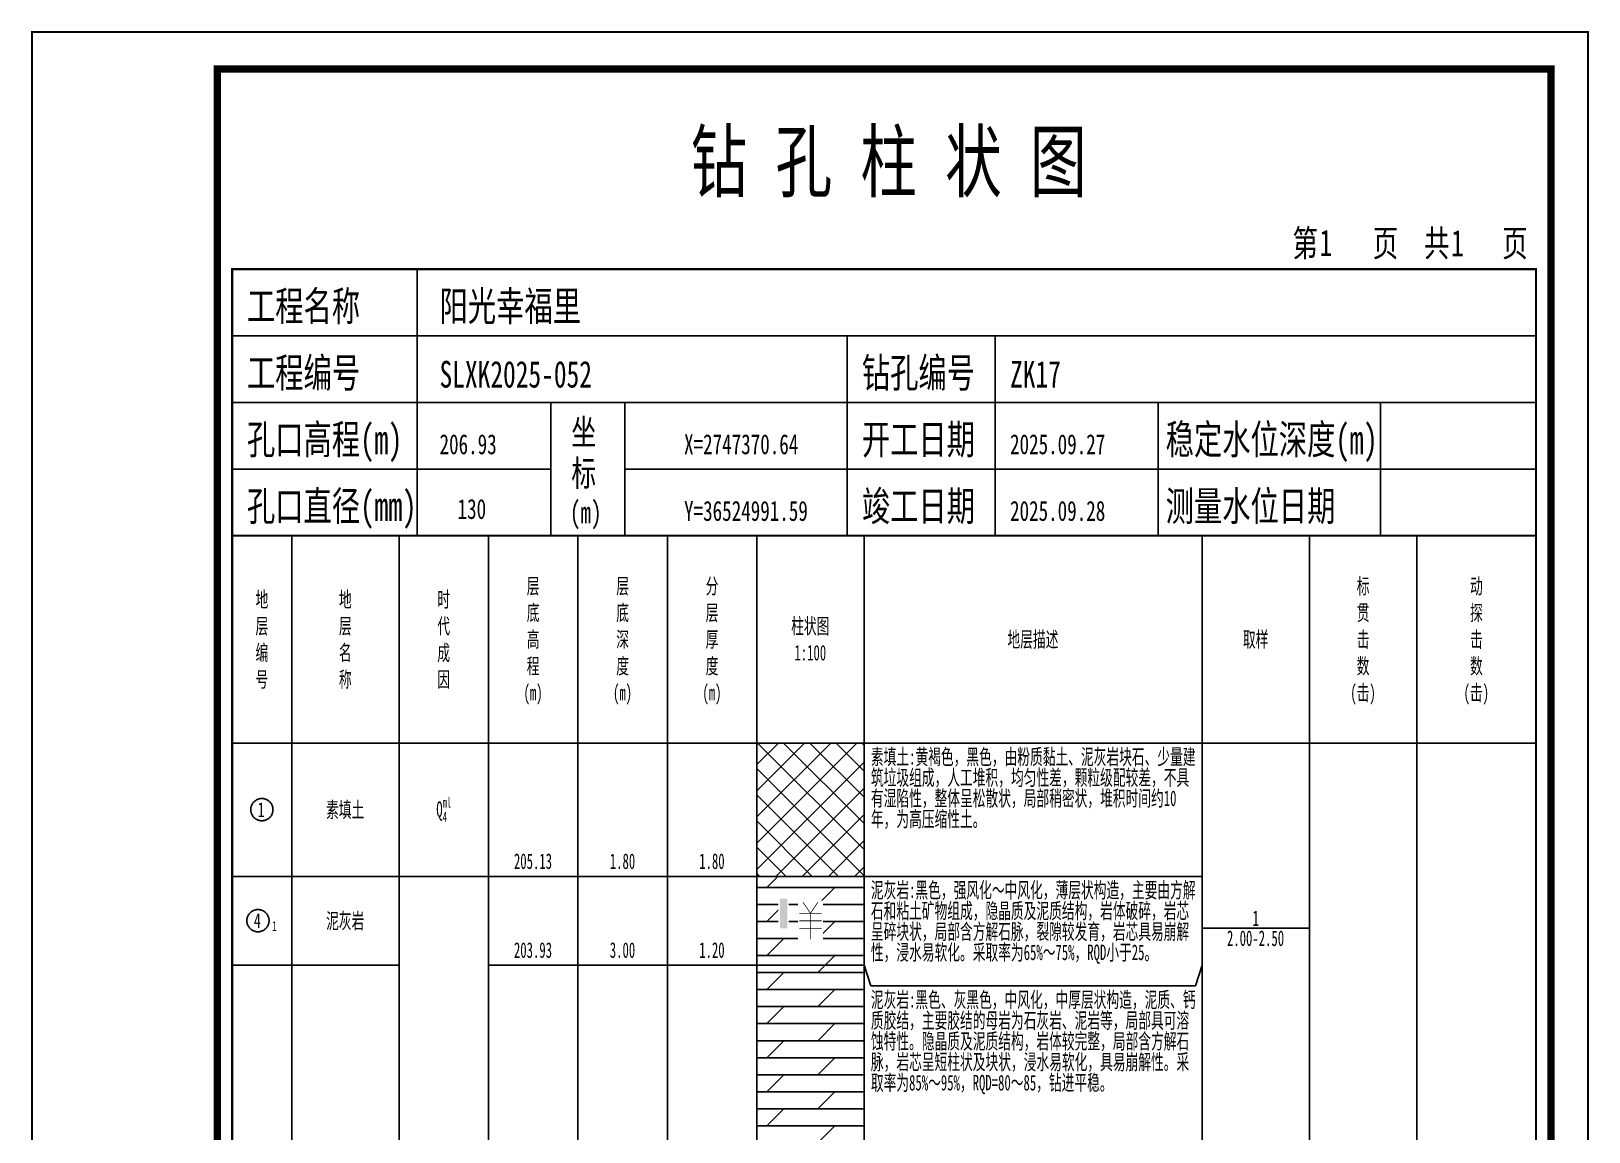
# Model space of a CAD drawing. Header units: millimetres. Extents: x 1264 to 9491, y 619 to 916.
# Drawn here: x 4827.3 to 5037.6, y 767.4 to 916 of the extents above; entities that cross this region are included whole.
import ezdxf
from ezdxf.enums import TextEntityAlignment as Align

# ---------------------------------------------------------------- set-up
doc = ezdxf.new("R2010")
doc.units = ezdxf.units.MM
doc.layers.add('GICAD_POU_TEXTS', color=7, linetype='Continuous')
doc.styles.add('LZ_FONT', font='simfang_0.ttf', dxfattribs={"width": 0.7, "height": 8})
doc.styles.add('成果图图块', font='simfang_0.ttf', dxfattribs={"height": 2.5})
doc.styles.add('成果图表体', font='simfang_0.ttf', dxfattribs={"width": 0.6, "height": 2.1})
pattern_1 = [(0, (0, 0), (0, 2.3), []), (45, (0, 0), (4e-16, 4.5999997), [3.252691, -6.5053825])]

# ---------------------------------------------------------------- blocks, each defined once
blk = doc.blocks.new('ZZT_DCBH_Z.dwg28', base_point=(-0.02, 0))
at = {"color": 7}
blk.add_polyline3d([(-1.52, 0.02, 0), (-1.52, -0.06, 0), (-1.52, -0.13, 0), (-1.51, -0.2, 0), (-1.5, -0.28, 0), (-1.48, -0.35, 0), (-1.46, -0.42, 0), (-1.44, -0.49, 0), (-1.41, -0.56, 0), (-1.38, -0.63, 0), (-1.35, -0.69, 0), (-1.31, -0.76, 0), (-1.27, -0.82, 0), (-1.23, -0.88, 0), (-1.18, -0.94, 0), (-1.14, -0.99, 0), (-1.09, -1.04, 0), (-1.03, -1.1, 0), (-0.98, -1.14, 0), (-0.92, -1.19, 0), (-0.86, -1.23, 0), (-0.8, -1.27, 0), (-0.73, -1.31, 0), (-0.67, -1.34, 0), (-0.6, -1.37, 0), (-0.53, -1.4, 0), (-0.46, -1.42, 0), (-0.39, -1.44, 0), (-0.32, -1.46, 0), (-0.25, -1.47, 0), (-0.17, -1.48, 0), (-0.1, -1.48, 0), (-0.02, -1.48, 0), (0.05, -1.48, 0), (0.12, -1.48, 0), (0.2, -1.47, 0), (0.27, -1.46, 0), (0.34, -1.44, 0), (0.41, -1.42, 0), (0.48, -1.4, 0), (0.55, -1.37, 0), (0.62, -1.34, 0), (0.68, -1.31, 0), (0.75, -1.27, 0), (0.81, -1.23, 0), (0.87, -1.19, 0), (0.93, -1.14, 0), (0.98, -1.1, 0), (1.04, -1.04, 0), (1.09, -0.99, 0), (1.13, -0.94, 0), (1.18, -0.88, 0), (1.22, -0.82, 0), (1.26, -0.76, 0), (1.3, -0.69, 0), (1.33, -0.63, 0), (1.36, -0.56, 0), (1.39, -0.49, 0), (1.41, -0.42, 0), (1.43, -0.35, 0), (1.45, -0.28, 0), (1.46, -0.2, 0), (1.47, -0.13, 0), (1.47, -0.06, 0), (1.48, 0.02, 0), (1.47, 0.09, 0), (1.47, 0.16, 0), (1.46, 0.24, 0), (1.45, 0.31, 0), (1.43, 0.38, 0), (1.41, 0.45, 0), (1.39, 0.52, 0), (1.36, 0.59, 0), (1.33, 0.66, 0), (1.3, 0.72, 0), (1.26, 0.79, 0), (1.22, 0.85, 0), (1.18, 0.91, 0), (1.13, 0.97, 0), (1.09, 1.02, 0), (1.04, 1.08, 0), (0.98, 1.13, 0), (0.93, 1.18, 0), (0.87, 1.22, 0), (0.81, 1.26, 0), (0.75, 1.3, 0), (0.68, 1.34, 0), (0.62, 1.37, 0), (0.55, 1.4, 0), (0.48, 1.43, 0), (0.41, 1.45, 0), (0.34, 1.47, 0), (0.27, 1.49, 0), (0.2, 1.5, 0), (0.12, 1.51, 0), (0.05, 1.51, 0), (-0.02, 1.52, 0), (-0.1, 1.51, 0), (-0.17, 1.51, 0), (-0.25, 1.5, 0), (-0.32, 1.49, 0), (-0.39, 1.47, 0), (-0.46, 1.45, 0), (-0.53, 1.43, 0), (-0.6, 1.4, 0), (-0.67, 1.37, 0), (-0.73, 1.34, 0), (-0.8, 1.3, 0), (-0.86, 1.26, 0), (-0.92, 1.22, 0), (-0.98, 1.18, 0), (-1.03, 1.13, 0), (-1.09, 1.08, 0), (-1.14, 1.02, 0), (-1.18, 0.97, 0), (-1.23, 0.91, 0), (-1.27, 0.85, 0), (-1.31, 0.79, 0), (-1.35, 0.72, 0), (-1.38, 0.66, 0), (-1.41, 0.59, 0), (-1.44, 0.52, 0), (-1.46, 0.45, 0), (-1.48, 0.38, 0), (-1.5, 0.31, 0), (-1.51, 0.24, 0), (-1.52, 0.16, 0), (-1.52, 0.09, 0), (-1.52, 0.02, 0)], dxfattribs=at)
at = {"layer": 'GICAD_POU_TEXTS', "color": 7, "style": '成果图图块', "width": 0.7}
blk.add_text('1', height=2, dxfattribs=at).set_placement((-0.11, -0.99), align=Align.CENTER)
blk = doc.blocks.new('ZZT_DCBH_Y1.dwg23', base_point=(0.51, 0))
at = {"color": 7}
blk.add_polyline3d([(-1.52, 0.02, 0), (-1.52, -0.06, 0), (-1.52, -0.13, 0), (-1.51, -0.2, 0), (-1.5, -0.28, 0), (-1.48, -0.35, 0), (-1.46, -0.42, 0), (-1.44, -0.49, 0), (-1.41, -0.56, 0), (-1.38, -0.63, 0), (-1.35, -0.69, 0), (-1.31, -0.76, 0), (-1.27, -0.82, 0), (-1.23, -0.88, 0), (-1.18, -0.94, 0), (-1.14, -0.99, 0), (-1.09, -1.04, 0), (-1.03, -1.1, 0), (-0.98, -1.14, 0), (-0.92, -1.19, 0), (-0.86, -1.23, 0), (-0.8, -1.27, 0), (-0.73, -1.31, 0), (-0.67, -1.34, 0), (-0.6, -1.37, 0), (-0.53, -1.4, 0), (-0.46, -1.42, 0), (-0.39, -1.44, 0), (-0.32, -1.46, 0), (-0.25, -1.47, 0), (-0.17, -1.48, 0), (-0.1, -1.48, 0), (-0.02, -1.48, 0), (0.05, -1.48, 0), (0.12, -1.48, 0), (0.2, -1.47, 0), (0.27, -1.46, 0), (0.34, -1.44, 0), (0.41, -1.42, 0), (0.48, -1.4, 0), (0.55, -1.37, 0), (0.62, -1.34, 0), (0.68, -1.31, 0), (0.75, -1.27, 0), (0.81, -1.23, 0), (0.87, -1.19, 0), (0.93, -1.14, 0), (0.98, -1.1, 0), (1.04, -1.04, 0), (1.09, -0.99, 0), (1.13, -0.94, 0), (1.18, -0.88, 0), (1.22, -0.82, 0), (1.26, -0.76, 0), (1.3, -0.69, 0), (1.33, -0.63, 0), (1.36, -0.56, 0), (1.39, -0.49, 0), (1.41, -0.42, 0), (1.43, -0.35, 0), (1.45, -0.28, 0), (1.46, -0.2, 0), (1.47, -0.13, 0), (1.47, -0.06, 0), (1.48, 0.02, 0), (1.47, 0.09, 0), (1.47, 0.16, 0), (1.46, 0.24, 0), (1.45, 0.31, 0), (1.43, 0.38, 0), (1.41, 0.45, 0), (1.39, 0.52, 0), (1.36, 0.59, 0), (1.33, 0.66, 0), (1.3, 0.72, 0), (1.26, 0.79, 0), (1.22, 0.85, 0), (1.18, 0.91, 0), (1.13, 0.97, 0), (1.09, 1.02, 0), (1.04, 1.08, 0), (0.98, 1.13, 0), (0.93, 1.18, 0), (0.87, 1.22, 0), (0.81, 1.26, 0), (0.75, 1.3, 0), (0.68, 1.34, 0), (0.62, 1.37, 0), (0.55, 1.4, 0), (0.48, 1.43, 0), (0.41, 1.45, 0), (0.34, 1.47, 0), (0.27, 1.49, 0), (0.2, 1.5, 0), (0.12, 1.51, 0), (0.05, 1.51, 0), (-0.02, 1.52, 0), (-0.1, 1.51, 0), (-0.17, 1.51, 0), (-0.25, 1.5, 0), (-0.32, 1.49, 0), (-0.39, 1.47, 0), (-0.46, 1.45, 0), (-0.53, 1.43, 0), (-0.6, 1.4, 0), (-0.67, 1.37, 0), (-0.73, 1.34, 0), (-0.8, 1.3, 0), (-0.86, 1.26, 0), (-0.92, 1.22, 0), (-0.98, 1.18, 0), (-1.03, 1.13, 0), (-1.09, 1.08, 0), (-1.14, 1.02, 0), (-1.18, 0.97, 0), (-1.23, 0.91, 0), (-1.27, 0.85, 0), (-1.31, 0.79, 0), (-1.35, 0.72, 0), (-1.38, 0.66, 0), (-1.41, 0.59, 0), (-1.44, 0.52, 0), (-1.46, 0.45, 0), (-1.48, 0.38, 0), (-1.5, 0.31, 0), (-1.51, 0.24, 0), (-1.52, 0.16, 0), (-1.52, 0.09, 0), (-1.52, 0.02, 0)], dxfattribs=at)
at = {"layer": 'GICAD_POU_TEXTS', "color": 7, "style": '成果图图块', "width": 0.7}
blk.add_text('4', height=2, dxfattribs=at).set_placement((-0.11, -0.99), align=Align.CENTER)
blk.add_text('1', height=1.33, dxfattribs=at).set_placement((1.9, -1.39))
blk = doc.blocks.new('gkqy3.dwg', base_point=(0, -2))
blk.add_wipeout([(-0.7, -2.2), (0.7, -2.2), (0.7, 2.2), (-0.7, 2.2)])
at = {"color": 7}
blk.add_solid([(-0.5, -2), (0.5, -2), (-0.5, 2), (0.5, 2)], dxfattribs=at)
blk = doc.blocks.new('FH_QIANG.dwg', base_point=(0, -0.19))
blk.add_wipeout([(-1.7, -2.89), (1.7, -2.89), (1.7, 2.51), (-1.7, 2.51)])
at = {"color": 7, "const_width": 0.1}
for points in [[(-1, 2.31), (0, 0.81), (1, 2.31)], [(-1.5, 0.81), (1.5, 0.81)], [(0, 0.81), (0, -2.69)], [(-1.5, -0.19), (1.5, -0.19)], [(-1.5, -1.19), (1.5, -1.19)]]:
    blk.add_lwpolyline(points, dxfattribs=at)
blk = doc.blocks.new('柱状图图框模板-(昇龙标准).dwg16', base_point=(27, 229))
for p, q in [((52, 229), (52, 265)), ((27, 256), (203, 256)), ((110, 229), (110, 256)), ((130, 229), (130, 256)), ((27, 247), (203, 247)), ((70, 229), (70, 247)), ((80, 229), (80, 247)), ((152, 229), (152, 247)), ((182, 229), (182, 247)), ((27, 238), (70, 238)), ((80, 238), (203, 238))]:
    blk.add_line(p, q)
for points, const_width in [([(0, 0), (210, 0), (210, 297), (0, 297)], 0.25), ([(25, 5), (205, 5), (205, 292), (25, 292)], 1), ([(27, 265), (203, 265), (203, 17), (27, 17)], 0.3)]:
    blk.add_lwpolyline(points, close=True, dxfattribs=dict(const_width=const_width))
at = {"const_width": 0.3}
blk.add_lwpolyline([(27, 229), (203, 229)], dxfattribs=at)
at = {"style": 'LZ_FONT', "width": 0.7}
for s, height, p in [('钻 孔 柱 状 图', 8, (88.9, 275.54)), ('第', 3.6, (170.12, 266.7)), ('1', 3.6, (173.78, 266.75)), ('页', 3.6, (180.96, 266.7)), ('共', 3.6, (187.88, 266.7)), ('1', 3.6, (191.54, 266.7)), ('页', 3.6, (198.44, 266.7)), ('工程名称', 4, (29, 258)), ('阳光幸福里', 4, (55, 258)), ('工程编号', 4, (29, 249)), ('SLXK2025-052', 3.6, (55, 249)), ('钻孔编号', 4, (112, 249)), ('ZK17', 3.6, (132, 249)), ('孔口高程(m)', 4, (29, 240)), ('坐', 3.5, (72.79, 241.24)), ('开工日期', 4, (112, 240)), ('稳定水位深度(m)', 4, (153, 240)), ('206.93', 2.7, (55, 240)), ('X=2747370.64', 2.7, (88, 240)), ('2025.09.27', 2.7, (132, 240)), ('标', 3.5, (72.79, 235.7)), ('孔口直径(mm)', 4, (29, 231)), ('竣工日期', 4, (112, 231)), ('测量水位日期', 4, (153, 231)), ('130', 2.7, (57.43, 231.26)), ('(m) ', 3, (72.59, 230.65)), ('Y=36524991.59', 2.7, (88, 231)), ('2025.09.28', 2.7, (132, 231))]:
    blk.add_text(s, height=height, dxfattribs=at).set_placement(p)

msp = doc.modelspace()

# ---------------------------------------------------------------- hatches: boundary and pattern name
at = {"linetype": 'Continuous'}
h = msp.add_hatch(dxfattribs=at)
h.set_pattern_fill('GKSTT', scale=0.5, style=0, pattern_type=2)
h.set_pattern_definition([(45, (0, 0), (-1.767767, 1.767767), []), (135, (0, 0), (-1.767767, -1.767767), [])])
h.paths.add_polyline_path([(4925.27, 801.89), (4939.75, 801.89), (4939.75, 819.89), (4925.27, 819.89)])
h = msp.add_hatch(dxfattribs=at)
h.set_pattern_fill('GKNHY1', scale=0.5, style=0, pattern_type=2)
h.set_pattern_definition(pattern_1)
h.paths.add_polyline_path([(4925.27, 789.89), (4939.75, 789.89), (4939.75, 801.89), (4925.27, 801.89)])
h = msp.add_hatch(dxfattribs=at)
h.set_pattern_fill('GKNHY1', scale=0.5, style=0, pattern_type=2)
h.set_pattern_definition(pattern_1)
h.paths.add_polyline_path([(4925.27, 693.49), (4939.75, 693.49), (4939.75, 789.89), (4925.27, 789.89)])

# ---------------------------------------------------------------- linework, layer by layer
at = {"color": 0}
for p, q in [((4854.45, 819.89), (4862.5, 819.89)), ((4854.45, 801.89), (4854.45, 819.89)), ((4862.5, 801.89), (4862.5, 819.89)), ((4854.45, 801.89), (4862.5, 801.89)), ((4854.45, 801.89), (4862.5, 801.89)), ((4854.45, 789.89), (4854.45, 801.89)), ((4862.5, 789.89), (4862.5, 801.89)), ((4854.45, 789.89), (4862.5, 789.89)), ((4854.45, 789.89), (4862.5, 789.89)), ((4854.45, 693.49), (4854.45, 789.89)), ((4862.5, 693.49), (4862.5, 789.89))]:
    msp.add_line(p, q, dxfattribs=at)
for points in [[(4854.45, 847.89), (4862.5, 847.89)], [(4854.45, 819.89), (4854.45, 847.89)], [(4862.5, 819.89), (4862.5, 847.89)], [(4862.5, 847.89), (4876.98, 847.89)], [(4862.5, 819.89), (4862.5, 847.89)], [(4876.98, 819.89), (4876.98, 847.89)], [(4876.98, 847.89), (4889.06, 847.89)], [(4876.98, 819.89), (4876.98, 847.89)], [(4889.06, 819.89), (4889.06, 847.89)], [(4889.06, 847.89), (4901.13, 847.89)], [(4889.06, 819.89), (4889.06, 847.89)], [(4901.13, 819.89), (4901.13, 847.89)], [(4901.13, 847.89), (4913.2, 847.89)], [(4901.13, 819.89), (4901.13, 847.89)], [(4913.2, 819.89), (4913.2, 847.89)], [(4913.2, 847.89), (4925.27, 847.89)], [(4913.2, 819.89), (4913.2, 847.89)], [(4925.27, 819.89), (4925.27, 847.89)], [(4925.27, 847.89), (4939.75, 847.89)], [(4925.27, 819.89), (4925.27, 847.89)], [(4939.75, 819.89), (4939.75, 847.89)], [(4939.75, 847.89), (4985.38, 847.89)], [(4939.75, 819.89), (4939.75, 847.89)], [(4985.38, 819.89), (4985.38, 847.89)], [(4985.38, 847.89), (4999.87, 847.89)], [(4985.38, 819.89), (4985.38, 847.89)], [(4999.87, 819.89), (4999.87, 847.89)], [(4999.87, 847.89), (5014.36, 847.89)], [(4999.87, 819.89), (4999.87, 847.89)], [(5014.36, 819.89), (5014.36, 847.89)], [(5014.36, 847.89), (5030.45, 847.89)], [(5014.36, 819.89), (5014.36, 847.89)], [(5030.45, 819.89), (5030.45, 847.89)], [(4854.45, 819.89), (4862.5, 819.89)], [(4854.45, 635.89), (4854.45, 819.89)], [(4854.45, 819.89), (4862.5, 819.89)], [(4862.5, 635.89), (4862.5, 819.89)], [(4862.5, 819.89), (4876.98, 819.89)], [(4862.5, 635.89), (4862.5, 819.89)], [(4862.5, 819.89), (4876.98, 819.89)], [(4862.5, 819.89), (4876.98, 819.89)], [(4862.5, 801.89), (4862.5, 819.89)], [(4876.98, 635.89), (4876.98, 819.89)], [(4876.98, 801.89), (4876.98, 819.89)], [(4876.98, 819.89), (4889.06, 819.89)], [(4876.98, 635.89), (4876.98, 819.89)], [(4876.98, 819.89), (4889.06, 819.89)], [(4876.98, 819.89), (4889.06, 819.89)], [(4876.98, 801.89), (4876.98, 819.89)], [(4889.06, 635.89), (4889.06, 819.89)], [(4889.06, 801.89), (4889.06, 819.89)], [(4889.06, 819.89), (4901.13, 819.89)], [(4889.06, 635.89), (4889.06, 819.89)], [(4889.06, 819.89), (4901.13, 819.89)], [(4889.06, 819.89), (4901.13, 819.89)], [(4889.06, 801.89), (4889.06, 819.89)], [(4901.13, 635.89), (4901.13, 819.89)], [(4901.13, 801.89), (4901.13, 819.89)], [(4901.13, 819.89), (4913.2, 819.89)], [(4901.13, 635.89), (4901.13, 819.89)], [(4901.13, 819.89), (4913.2, 819.89)], [(4901.13, 819.89), (4913.2, 819.89)], [(4901.13, 801.89), (4901.13, 819.89)], [(4913.2, 635.89), (4913.2, 819.89)], [(4913.2, 801.89), (4913.2, 819.89)], [(4913.2, 819.89), (4925.27, 819.89)], [(4913.2, 635.89), (4913.2, 819.89)], [(4913.2, 819.89), (4925.27, 819.89)], [(4913.2, 819.89), (4925.27, 819.89)], [(4913.2, 801.89), (4913.2, 819.89)], [(4925.27, 635.89), (4925.27, 819.89)], [(4925.27, 801.89), (4925.27, 819.89)], [(4925.27, 819.89), (4939.75, 819.89)], [(4925.27, 635.89), (4925.27, 819.89)], [(4925.27, 819.89), (4939.75, 819.89)], [(4939.75, 635.89), (4939.75, 819.89)], [(4939.75, 819.89), (4985.38, 819.89)], [(4939.75, 635.89), (4939.75, 819.89)], [(4939.75, 819.89), (4985.38, 819.89)], [(4939.75, 819.89), (4985.38, 819.89)], [(4939.75, 801.89), (4939.75, 819.89)], [(4985.38, 635.89), (4985.38, 819.89)], [(4985.38, 801.89), (4985.38, 819.89)], [(4985.38, 819.89), (4999.87, 819.89)], [(4985.38, 635.89), (4985.38, 819.89)], [(4985.38, 819.89), (4999.87, 819.89)], [(4999.87, 635.89), (4999.87, 819.89)], [(4999.87, 819.89), (5014.36, 819.89)], [(4999.87, 635.89), (4999.87, 819.89)], [(4999.87, 819.89), (5014.36, 819.89)], [(5014.36, 635.89), (5014.36, 819.89)], [(5014.36, 819.89), (5030.45, 819.89)], [(5014.36, 635.89), (5014.36, 819.89)], [(5014.36, 819.89), (5030.45, 819.89)], [(5030.45, 635.89), (5030.45, 819.89)], [(4862.5, 801.89), (4876.98, 801.89)], [(4862.5, 801.89), (4876.98, 801.89)], [(4862.5, 789.89), (4862.5, 801.89)], [(4876.98, 789.89), (4876.98, 801.89)], [(4876.98, 801.89), (4889.06, 801.89)], [(4876.98, 801.89), (4889.06, 801.89)], [(4876.98, 693.49), (4876.98, 801.89)], [(4889.06, 693.49), (4889.06, 801.89)], [(4889.06, 801.89), (4901.13, 801.89)], [(4889.06, 801.89), (4901.13, 801.89)], [(4889.06, 789.89), (4889.06, 801.89)], [(4901.13, 789.89), (4901.13, 801.89)], [(4901.13, 801.89), (4913.2, 801.89)], [(4901.13, 801.89), (4913.2, 801.89)], [(4901.13, 789.89), (4901.13, 801.89)], [(4913.2, 789.89), (4913.2, 801.89)], [(4913.2, 801.89), (4925.27, 801.89)], [(4913.2, 801.89), (4925.27, 801.89)], [(4913.2, 789.89), (4913.2, 801.89)], [(4925.27, 789.89), (4925.27, 801.89)], [(4939.75, 801.89), (4985.38, 801.89)], [(4939.75, 789.89), (4939.75, 801.89)], [(4985.38, 789.89), (4985.38, 801.89)], [(4985.38, 794.89), (4999.87, 794.89)], [(4862.5, 789.89), (4876.98, 789.89)], [(4862.5, 789.89), (4876.98, 789.89)], [(4862.5, 693.49), (4862.5, 789.89)], [(4876.98, 693.49), (4876.98, 789.89)], [(4889.06, 789.89), (4901.13, 789.89)], [(4889.06, 789.89), (4901.13, 789.89)], [(4889.06, 693.49), (4889.06, 789.89)], [(4901.13, 693.49), (4901.13, 789.89)], [(4901.13, 789.89), (4913.2, 789.89)], [(4901.13, 789.89), (4913.2, 789.89)], [(4901.13, 693.49), (4901.13, 789.89)], [(4913.2, 693.49), (4913.2, 789.89)], [(4913.2, 789.89), (4925.27, 789.89)], [(4913.2, 789.89), (4925.27, 789.89)], [(4913.2, 693.49), (4913.2, 789.89)], [(4925.27, 693.49), (4925.27, 789.89)], [(4939.75, 789.89), (4940.67, 787.09)], [(4939.75, 693.49), (4939.75, 789.89)], [(4984.47, 787.09), (4985.38, 789.89)], [(4985.38, 693.49), (4985.38, 789.89)], [(4940.67, 787.09), (4984.47, 787.09)]]:
    msp.add_lwpolyline(points, dxfattribs=at)
at = {"color": 7, "flags": 128}
for points in [[(4925.27, 801.89), (4939.75, 801.89)], [(4925.27, 789.89), (4939.75, 789.89)]]:
    msp.add_lwpolyline(points, dxfattribs=at)

# ---------------------------------------------------------------- block references
for name, p in [('ZZT_DCBH_Z.dwg28', (4858.47, 810.89)), ('ZZT_DCBH_Y1.dwg23', (4858.47, 795.89))]:
    msp.add_blockref(name, p)

# ---------------------------------------------------------------- texts
at = {"color": 0, "style": '成果图表体', "width": 0.6}
for s, height, p in [('层', 2.1, (4894.22, 840.04)), ('层', 2.1, (4906.3, 840.04)), ('分', 2.1, (4918.37, 840.04)), ('标', 2.1, (5006.25, 840.04)), ('动', 2.1, (5021.54, 840.04)), ('地', 2.1, (4857.61, 838.24)), ('地', 2.1, (4868.87, 838.24)), ('时', 2.1, (4882.15, 838.24)), ('层', 2.1, (4857.61, 834.64)), ('层', 2.1, (4868.87, 834.64)), ('代', 2.1, (4882.15, 834.64)), ('底', 2.1, (4894.22, 836.44)), ('底', 2.1, (4906.3, 836.44)), ('层', 2.1, (4918.37, 836.44)), ('柱状图', 2.1, (4929.91, 834.64)), ('贯', 2.1, (5006.25, 836.44)), ('探', 2.1, (5021.54, 836.44)), ('高', 2.1, (4894.22, 832.84)), ('深', 2.1, (4906.3, 832.84)), ('厚', 2.1, (4918.37, 832.84)), ('地层描述', 2.1, (4959.1, 832.84)), ('取样', 2.1, (4990.89, 832.84)), ('击', 2.1, (5006.25, 832.84)), ('击', 2.1, (5021.54, 832.84)), ('编', 2.1, (4857.61, 831.04)), ('名', 2.1, (4868.87, 831.04)), ('成', 2.1, (4882.15, 831.04)), ('1:100', 2.1, (4930.35, 831.04)), ('程', 2.1, (4894.22, 829.24)), ('度', 2.1, (4906.3, 829.24)), ('度', 2.1, (4918.37, 829.24)), ('数', 2.1, (5006.25, 829.24)), ('数', 2.1, (5021.54, 829.24)), ('号', 2.1, (4857.61, 827.44)), ('称', 2.1, (4868.87, 827.44)), ('因', 2.1, (4882.15, 827.44)), ('(m)', 2.1, (4893.79, 825.64)), ('(m)', 2.1, (4905.86, 825.64)), ('(m)', 2.1, (4917.93, 825.64)), ('(击)', 2.1, (5005.38, 825.64)), ('(击)', 2.1, (5020.67, 825.64)), ('素填土', 2.1, (4867.14, 809.84)), ('Q', 2.1, (4882.01, 809.91)), ('ml', 1.4, (4882.88, 811.17)), ('4', 1.4, (4882.88, 809.21)), ('205.13', 2.1, (4892.49, 802.89)), ('1.80', 2.1, (4905.43, 802.89)), ('1.80', 2.1, (4917.5, 802.89)), ('泥灰岩', 2.1, (4867.14, 794.84)), ('1', 2.1, (4992.19, 795.19)), ('203.93', 2.1, (4892.49, 790.89)), ('3.00', 2.1, (4905.43, 790.89)), ('1.20', 2.1, (4917.5, 790.89)), ('2.00-2.50', 2.1, (4988.73, 792.49))]:
    msp.add_text(s, height=height, dxfattribs=at).set_placement(p)
at = {"color": 0, "char_height": 2.1, "width": 43.8045, "attachment_point": 1, "line_spacing_factor": 0.8, "style": '成果图表体'}
for s, insert in [('\\A1;素填土:黄褐色，黑色，由粉质黏土、泥灰岩块石、少量建筑垃圾组成，人工堆积，均匀性差，颗粒级配较差，不具有湿陷性，整体呈松散状，局部稍密状，堆积时间约10年，为高压缩性土。', (4940.67, 819.09)), ('\\A1;泥灰岩:黑色，强风化～中风化，薄层状构造，主要由方解石和粘土矿物组成，隐晶质及泥质结构，岩体破碎，岩芯呈碎块状，局部含方解石脉，裂隙较发育，岩芯具易崩解性，浸水易软化。采取率为65%～75%，RQD小于25。', (4940.67, 801.09)), ('\\A1;泥灰岩:黑色、灰黑色，中风化，中厚层状构造，泥质、钙质胶结，主要胶结的母岩为石灰岩、泥岩等，局部具可溶蚀特性。隐晶质及泥质结构，岩体较完整，局部含方解石脉，岩芯呈短柱状及块状，浸水易软化，具易崩解性。采取率为85%～95%，RQD=80～85，钻进平稳。', (4940.67, 786.29))]:
    msp.add_mtext(s, dxfattribs=dict(at, insert=insert))

# ---------------------------------------------------------------- next in the draw order: block references
for name, p in [('gkqy3.dwg', (4928.89, 794.89)), ('FH_QIANG.dwg', (4932.51, 795.89))]:
    msp.add_blockref(name, p)

# ---------------------------------------------------------------- next in the draw order: block references
msp.add_blockref('柱状图图框模板-(昇龙标准).dwg16', (4854.45, 847.89))

doc.saveas('drawing.dxf')
